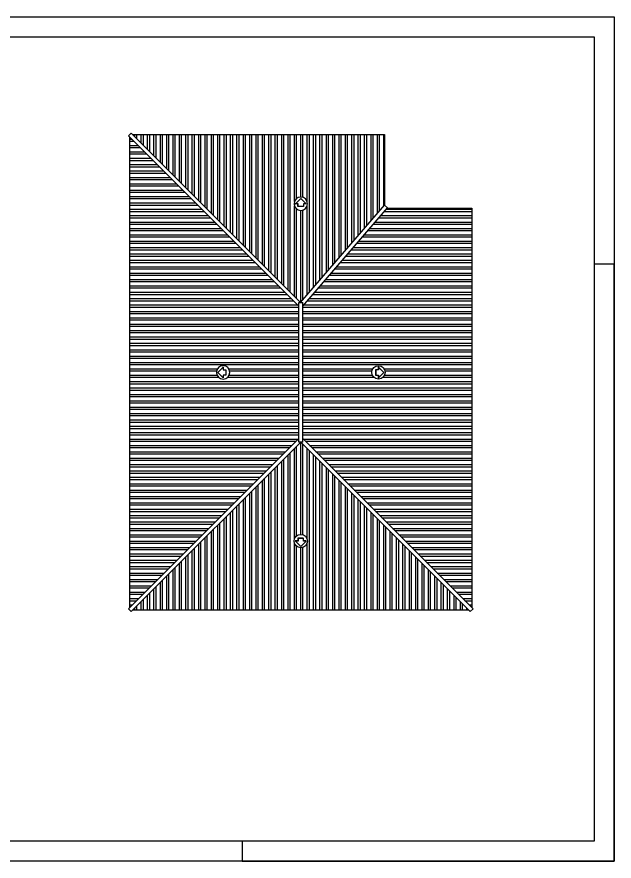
# Model space of a CAD drawing. Header units: millimetres. Extents: x -4290 to 40260, y -10034 to 21466.
# Drawn here: x 17985 to 40260, y -10034 to 21466 of the extents above; entities that cross this region are included whole.
import ezdxf

# ---------------------------------------------------------------- set-up
doc = ezdxf.new("R2010")
doc.units = ezdxf.units.MM
for name, color, linetype in [('015', 1, 'Continuous'), ('07', 6, 'Continuous'), ('CUBIERTA', 7, 'Continuous')]:
    doc.layers.add(name, color=color, linetype=linetype)
pattern_1 = [(90, (0, 0), (-238.125, 1e-14), []), (90, (79.38, 79.38), (-238.125, 1e-14), [])]

# ---------------------------------------------------------------- blocks, each defined once
blk = doc.blocks.new('F')
for points in [[(-0.1, 0.1), (-0.107, 0.093), (-0.107, -0.107), (-0.007, -0.107), (-0.007, -0.207), (0, -0.2)], [(0, 0.2), (-0.007, 0.193), (-0.007, 0.1)]]:
    blk.add_lwpolyline(points)
blk.add_lwpolyline([(0.2, 0), (0, 0.2), (0, 0.1), (-0.1, 0.1), (-0.1, -0.1), (0, -0.1), (0, -0.2)], close=True)
at = {"layer": 'Defpoints'}
blk.add_circle((0, 0), 0.25, dxfattribs=at)
blk = doc.blocks.new('ENC')
for points in [[(0, 0), (0, 297), (-10, 297)], [(-185, 10), (-185, 0), (0, 0)]]:
    blk.add_lwpolyline(points)
blk = doc.blocks.new('A2h')
at = {"layer": '015'}
blk.add_lwpolyline([(-594, 0), (-594, 420), (0, 420), (0, 0)], close=True, dxfattribs=at)
at = {"layer": '07'}
blk.add_lwpolyline([(-569, 10), (-569, 410), (-10, 410), (-10, 10)], close=True, dxfattribs=at)
at = {"layer": '015'}
blk.add_blockref('ENC', (0, 0), dxfattribs=at)

msp = doc.modelspace()

# ---------------------------------------------------------------- hatches: boundary and pattern name
at = {"layer": '015'}
h = msp.add_hatch(dxfattribs=at)
h.set_pattern_fill('ANSI32,_O', color=256, scale=25, angle=45)
h.set_pattern_definition(pattern_1)
h.paths.add_polyline_path([(31697.548, 14441.392), (31697.548, 17076.527), (22303.614, 17076.527), (28568.475, 10811.666)])
h.paths.add_polyline_path([(28322.605, 14494.337, -1), (28822.605, 14494.337, -1)], flags=16)
h.paths.add_polyline_path([(28465.533, 14387.266), (28465.534, 14487.266), (28365.534, 14487.267), (28372.605, 14494.338), (28372.605, 14494.338), (28572.605, 14694.337), (28772.605, 14494.337), (28765.534, 14487.266), (28672.605, 14487.266), (28672.604, 14394.337), (28665.533, 14387.266)], flags=0)
h = msp.add_hatch(dxfattribs=at)
h.set_pattern_fill('ANSI32,_O', color=256, scale=25, angle=315)
h.set_pattern_definition([(0, (0, 0), (6e-14, 238.125), []), (0, (79.38, -79.38), (6e-14, 238.125), [])])
h.paths.add_polyline_path([(28497.548, 10670.461), (22197.548, 16970.461), (22197.548, -567.407), (28497.548, 5732.593)])
h.paths.add_polyline_path([(25425.622, 8201.569, -1), (25925.623, 8201.569, -1)], flags=16)
h.paths.add_polyline_path([(25475.623, 8201.569), (25682.694, 8408.64), (25682.694, 8301.569), (25782.693, 8301.569), (25782.694, 8094.498), (25682.694, 8094.498), (25682.694, 7994.498)], flags=0)
h.paths.add_polyline_path([(34947.548, 14326.527), (31796.57, 14326.527), (28647.548, 10673.662), (28647.548, 5732.593), (34947.548, -567.407)])
h.paths.add_polyline_path([(31719.474, 8201.569, -1.00000009), (31219.474, 8201.569, -1.00000009)], flags=16)
h.paths.add_polyline_path([(31669.474, 8201.569), (31462.403, 7994.498), (31462.403, 8094.498), (31362.403, 8094.498), (31362.403, 8301.569), (31462.403, 8301.569), (31462.403, 8408.64)], flags=0)
h = msp.add_hatch(dxfattribs=at)
h.set_pattern_fill('ANSI32,_O', color=256, scale=25, angle=45)
h.set_pattern_definition(pattern_1)
h.paths.add_polyline_path([(28572.548, 5595.461), (22303.614, -673.473), (34841.482, -673.473)])
h.paths.add_polyline_path([(28822.588, 1908.7, -1.00000009), (28322.588, 1908.7, -1.00000009)], flags=16)
h.paths.add_polyline_path([(28672.588, 2015.771), (28672.588, 1915.771), (28765.517, 1915.771), (28772.588, 1908.7), (28572.588, 1708.7), (28372.588, 1908.7), (28372.588, 1908.7), (28365.517, 1915.771), (28465.517, 1915.771), (28465.517, 2015.771)], flags=0)

# ---------------------------------------------------------------- linework, layer by layer
at = {"layer": 'CUBIERTA'}
for p, q in [((22144.515, 17023.494), (22250.581, 17129.56)), ((22144.515, 17023.494), (28497.548, 10670.461)), ((22250.581, 17129.56), (28568.475, 10811.666)), ((28568.475, 10811.666), (31697.548, 14441.392)), ((28647.548, 10673.662), (31811.16, 14343.451)), ((31697.548, 14441.392), (31811.16, 14343.451)), ((28497.548, 5595.461), (28497.548, 10811.666)), ((28497.548, 10811.666), (28647.548, 10811.666)), ((28647.548, 5595.461), (28647.548, 10811.666)), ((35000.581, -620.44), (28647.548, 5732.593)), ((28647.548, 5595.461), (28497.548, 5595.461)), ((34894.515, -726.506), (28572.548, 5595.461)), ((34894.515, -726.506), (35000.581, -620.44))]:
    msp.add_line(p, q, dxfattribs=at)
for points in [[(22303.614, 17076.527), (31697.548, 17076.527), (31697.548, 14441.392)], [(22197.548, -567.407), (22197.548, 16970.461)], [(31796.57, 14326.527), (34947.548, 14326.527), (34947.548, -567.407)], [(28497.548, 5732.593), (22144.515, -620.44), (22250.581, -726.506), (28572.548, 5595.461)], [(34841.482, -673.473), (22303.614, -673.473)]]:
    msp.add_lwpolyline(points, dxfattribs=at)

# ---------------------------------------------------------------- block references
at = {"color": 3, "linetype": 'Continuous', "xscale": 75.00000000028025, "yscale": 74.99999999891601, "zscale": 75.0000000000074}
msp.add_blockref('A2h', (40260.12, -10034.103), dxfattribs=at)
at = {"yscale": 1000, "zscale": 1000}
for p, xscale in [((25675.663, 8201.527), -1000), ((31469.434, 8201.527), 1000)]:
    msp.add_blockref('F', p, dxfattribs=dict(at, xscale=xscale))
at = {"layer": 'CUBIERTA', "yscale": 1000, "zscale": 1000}
for p, xscale, rotation in [((28572.563, 14494.297), -1000, 269.9998502082533), ((28572.546, 1908.74), 1000, 270)]:
    msp.add_blockref('F', p, dxfattribs=dict(at, xscale=xscale, rotation=rotation))

doc.saveas('drawing.dxf')
